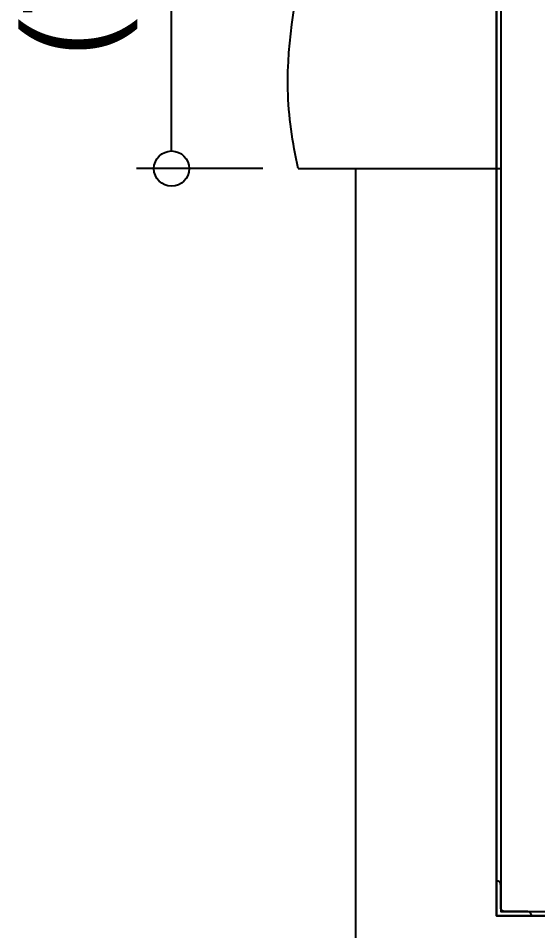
# Model space of a CAD drawing. Header units: millimetres. Extents: x 89978 to 501025, y -351975 to 835730.
# Drawn here: x 397050 to 397789, y -106213 to -104915 of the extents above; entities that cross this region are included whole.
import ezdxf

# ---------------------------------------------------------------- set-up
doc = ezdxf.new("R2010")
doc.units = ezdxf.units.MM
doc.header["$LTSCALE"] = 150
doc.layers.get('Defpoints').update_dxf_attribs({"color": 150})
for name, color, linetype in [('------00 Load Bank', 3, 'Continuous'), ('-----35 Equipmnet Pad', 7, 'Continuous'), ('-----36 Dimension', 1, 'Continuous')]:
    doc.layers.add(name, color=color, linetype=linetype)
doc.styles.add('ELEC', font='')
doc.styles.get('ELEC').set_extended_font_data('Dotum')
doc.dimstyles.new('ELEC', dxfattribs={"dimscale": 100, "dimtxt": 2, "dimasz": 1, "dimexe": 2, "dimexo": 1, "dimgap": 1, "dimtad": 1, "dimdec": 0, "dimrnd": 0.25, "dimzin": 9, "dimdsep": 32, "dimlunit": 6, "dimtxsty": 'ELEC', "dimblk": 'Z_DOT', "dimcen": 3, "dimclrd": 7, "dimclre": 7, "dimclrt": 3, "dimadec": 0, "dimazin": 0, "dimtfac": 1, "dimtdec": 0, "dimtix": 1, "dimtmove": 2, "dimatfit": 1, "dimfxl": 1, "dimarcsym": 0})

# ---------------------------------------------------------------- blocks, each defined once
blk = doc.blocks.new('_DOTBLANK')
at = {"color": 0, "linetype": 'ByBlock'}
blk.add_line((-0.5, 0), (-1, 0), dxfattribs=at)
blk.add_circle((0, 0), 0.5, dxfattribs=at)
blk = doc.blocks.new('*D958')
at = {"layer": '-----36 Dimension', "color": 0, "lineweight": -2, "transparency": 16777216}
for p, q in [((397392.9, -104429.1), (397217.9, -104429.1)), ((397267.9, -105079.1), (397267.9, -104479.1)), ((397398, -105129.1), (397217.9, -105129.1))]:
    blk.add_line(p, q, dxfattribs=at)
at = {"layer": 'Defpoints', "color": 0, "transparency": 16777216}
for p in [(397267.9, -104429.1), (397442.9, -104429.1), (397448, -105129.1, -9.9)]:
    blk.add_point(p, dxfattribs=at)
at = {"layer": '-----36 Dimension', "color": 0, "lineweight": -2, "transparency": 16777216, "xscale": 50, "yscale": 50, "zscale": 50}
for p, rotation in [((397267.9, -104429.1), 90), ((397267.9, -105129.1), 270)]:
    blk.add_blockref('_DOTBLANK', p, dxfattribs=dict(at, rotation=rotation))
at = {"layer": '-----36 Dimension', "color": 0, "transparency": 16777216, "insert": (397137.8, -104779.1), "char_height": 125, "attachment_point": 5, "rotation": 90, "style": 'ELEC'}
blk.add_mtext('(700)', dxfattribs=at)
blk = doc.blocks.new('Z_DOT')
for p, q in [((0, -2), (0, 2)), ((-2, 0), (2, 0))]:
    blk.add_line(p, q)
for radius in [2.5, 1.25]:
    blk.add_circle((0, 0), radius)

msp = doc.modelspace()

# ---------------------------------------------------------------- linework, layer by layer
at = {"layer": '------00 Load Bank'}
for p, q in [((397448, -105129.1, -9.9), (397736.2, -105129.1, -9.9)), ((397730.2, -106191.4), (397730.2, -105983.7)), ((397882.9, -106191.4), (397730.2, -106191.4))]:
    msp.add_line(p, q, dxfattribs=at)
at = {"layer": '------00 Load Bank', "elevation": 0}
msp.add_lwpolyline([(399100.2, -103591.4), (397730.2, -103591.4), (397730.2, -106191.4), (399100.2, -106191.4), (399100.2, -103591.4)], dxfattribs=at)
for points in [[(399100.2, -106191.4), (397730.2, -106191.4), (397730.2, -103591.4), (399100.2, -103591.4)], [(399094.2, -103597.4), (397736.2, -103597.4), (397736.2, -106185.4), (399094.2, -106185.4)]]:
    msp.add_lwpolyline(points, close=True, dxfattribs=at)
at = {"layer": '------00 Load Bank', "ltscale": 0.2, "elevation": 0}
msp.add_lwpolyline([(397730.2, -106141.4), (397730.2, -106191.4), (397780.2, -106191.4), (397780.2, -106191.4, 0.414214), (397774.2, -106185.4), (397742.2, -106185.4, -0.414214), (397736.2, -106179.4), (397736.2, -106147.4, 0.414214), (397730.2, -106141.4), (397730.2, -106141.4)], format="xyb", dxfattribs=at)
at = {"layer": '------00 Load Bank'}
msp.add_open_spline([(397448, -105129.1), (397440, -105091.9), (397413.5, -104915.1), (397516.3, -104675.7), (397461.2, -104483.8), (397442.9, -104429.1)], degree=3, knots=[124.01415, 124.01415, 124.01415, 124.01415, 238.000173, 663.61754, 833.548095, 833.548095, 833.548095, 833.548095], dxfattribs=at)
at = {"layer": '-----35 Equipmnet Pad', "elevation": 0}
msp.add_lwpolyline([(397530.2, -108529.1), (397530.2, -105129.1)], dxfattribs=at)

# ---------------------------------------------------------------- dimensions: what is measured, and where the dimension line sits
at = {"layer": '-----36 Dimension'}
dim = msp.add_linear_dim(base=(397267.9, -104429.1), p1=(397448, -105129.1, -9.9), p2=(397442.9, -104429.1), angle=90, text='(<>)', dimstyle='ELEC', override={"dimscale": 50, "dimtxt": 2.5, "dimexe": 1, "dimtad": 2, "dimblk1": 'DOTBLANK', "dimblk2": 'DOTBLANK', "dimsah": 1, "dimclrd": 0, "dimclre": 0, "dimclrt": 0}, dxfattribs=at)
dim.commit()
dim.dimension.update_dxf_attribs({"geometry": '*D958', "text_midpoint": (397137.8, -104779.1)})

doc.saveas('drawing.dxf')
